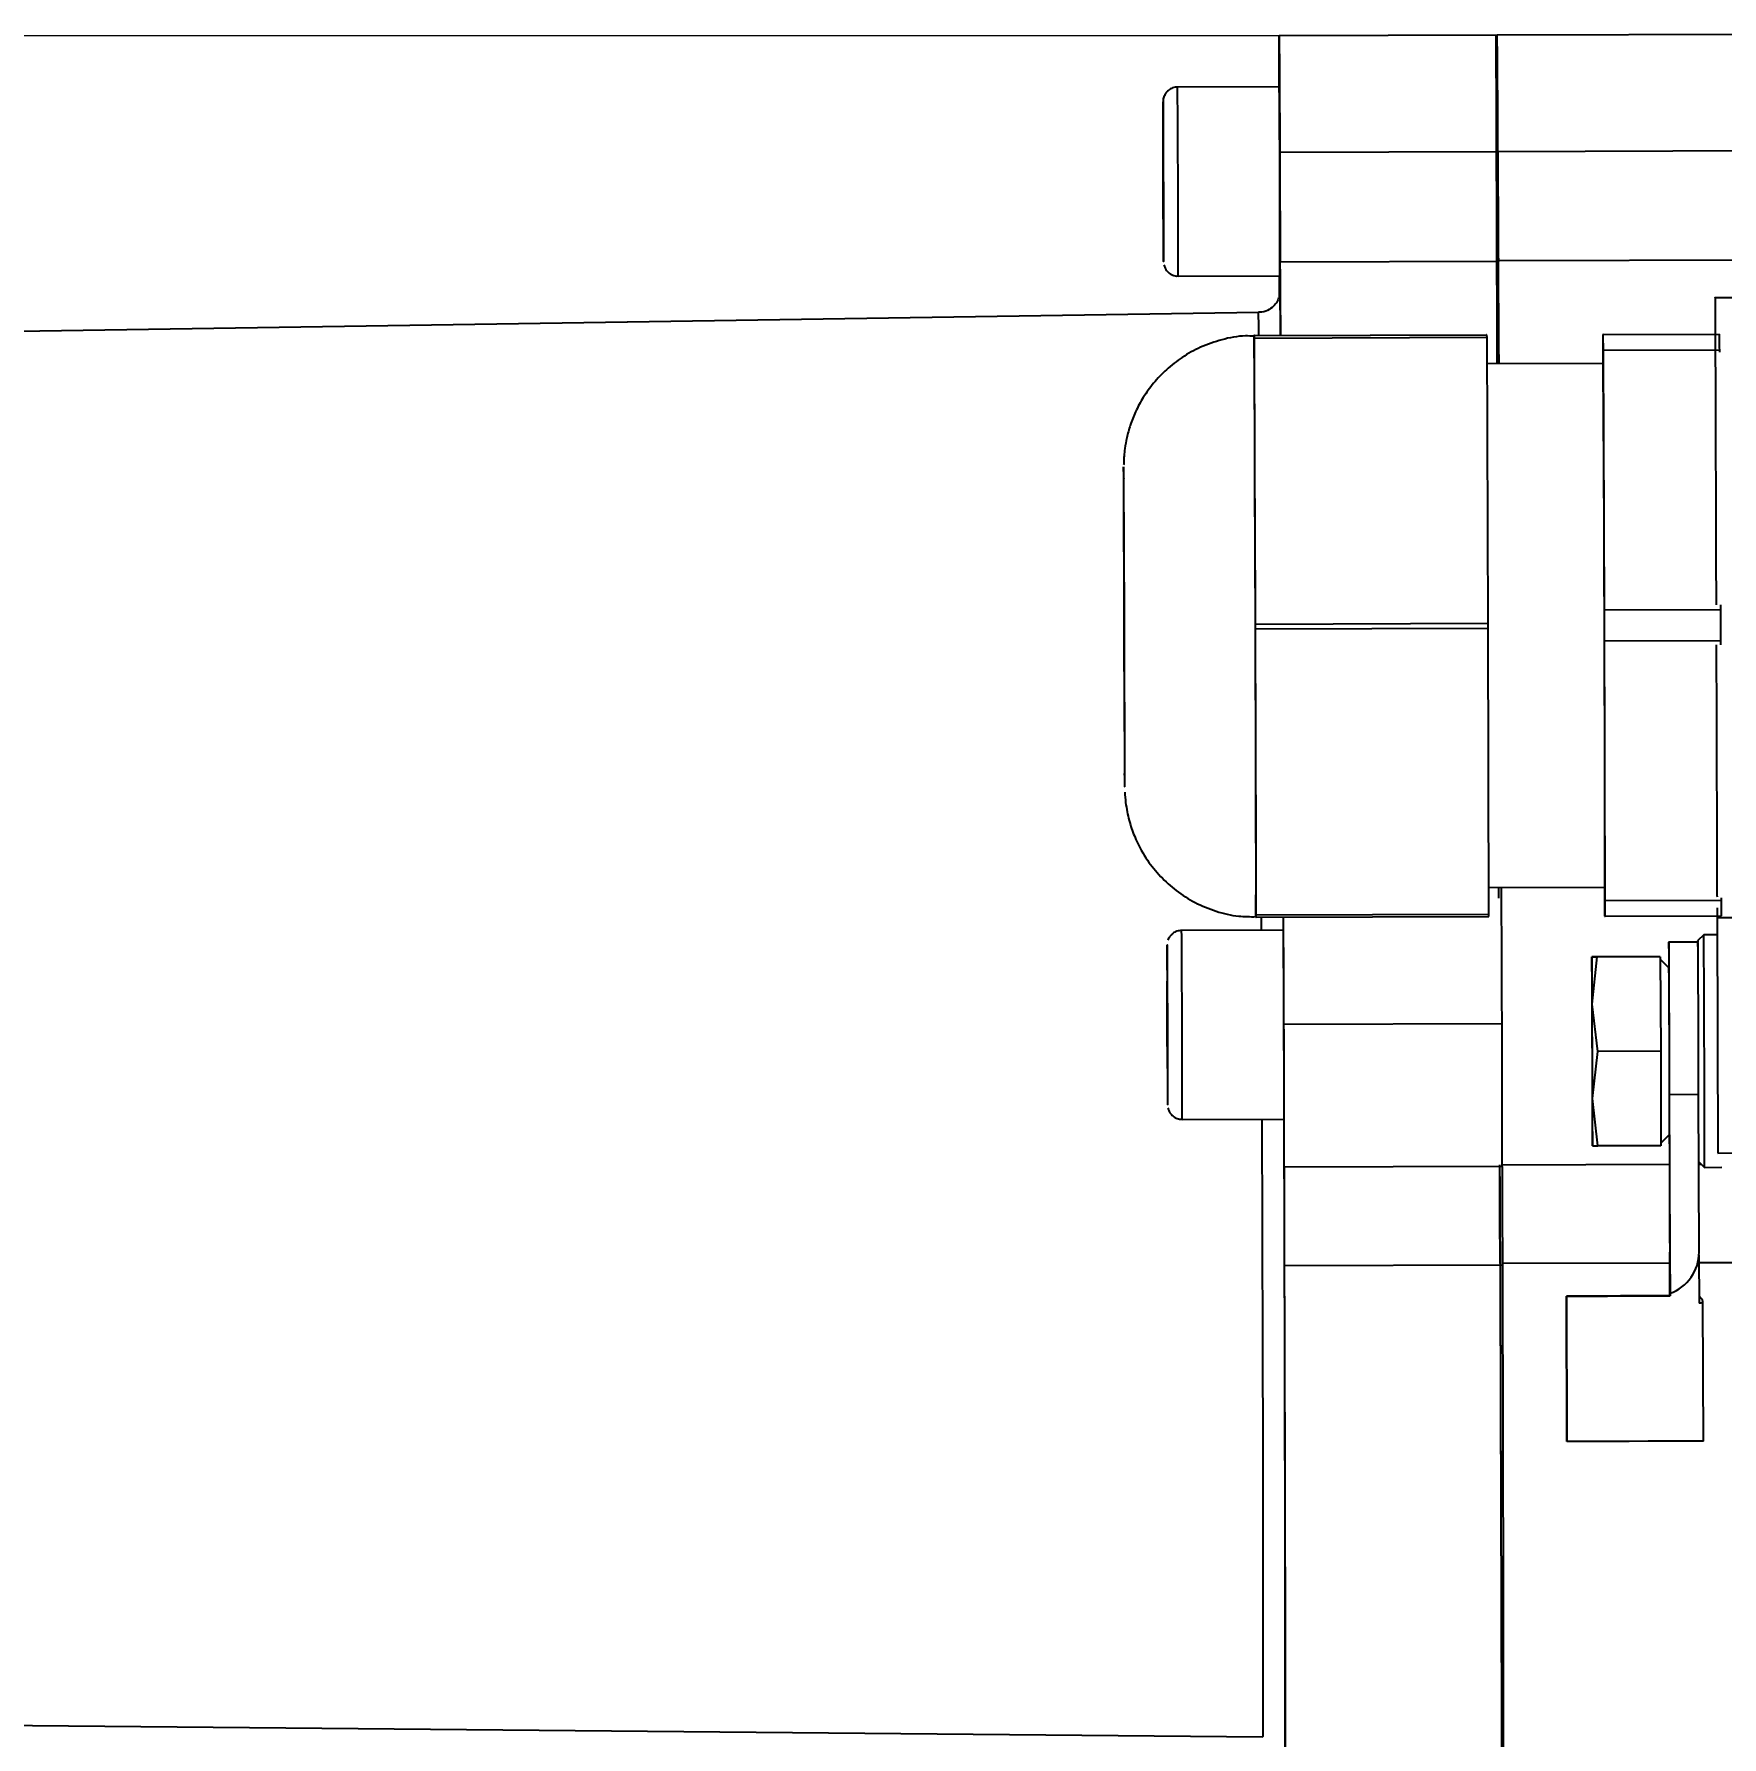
# Model space of a CAD drawing. Header units: millimetres. Extents: x 2451 to 4400, y 944 to 2322.
# Drawn here: x 3623.1 to 3739.2, y 1965.7 to 2082.8 of the extents above; entities that cross this region are included whole.
import ezdxf

# ---------------------------------------------------------------- set-up
doc = ezdxf.new("R2010")
doc.units = ezdxf.units.MM
doc.layers.add('标注', color=3, linetype='Continuous', lineweight=13)
doc.styles.add('SLDTEXTSTYLE1', font='txt.shx', dxfattribs={"width": 0.7, "bigfont": 'gbcbig.shx'})
doc.dimstyles.new('SLDDIMSTYLE12$0', dxfattribs={"dimtxt": 12, "dimasz": 10, "dimexe": 0, "dimexo": 0.0625, "dimgap": 0.875, "dimtad": 1, "dimdec": 1, "dimlfac": 1.8, "dimrnd": 1e-09, "dimzin": 12, "dimdsep": 46, "dimtxsty": 'SLDTEXTSTYLE1', "dimcen": 0.09, "dimdle": 8.16, "dimclrd": 3, "dimclre": 3, "dimadec": 0, "dimazin": 3, "dimtfac": 1, "dimtdec": 1, "dimtofl": 0, "dimtmove": 0, "dimatfit": 3, "dimfxl": 0, "dimfrac": 2, "dimtolj": 1, "dimlwd": 5, "dimlwe": 5, "dimarcsym": 0})

# ---------------------------------------------------------------- blocks, each defined once
blk = doc.blocks.new('*D56')
at = {"layer": 'Defpoints', "color": 0, "transparency": 16777216}
for p in [(3708.73, 2082.69), (3569.08, 1946.69), (3709.13, 1946.69)]:
    blk.add_point(p, dxfattribs=at)
at = {"layer": '标注', "color": 3, "lineweight": 5, "transparency": 16777216}
blk.add_line((3708.67, 2082.69), (3569.08, 2082.69), dxfattribs=at)
at = {"layer": '标注', "color": 3, "linetype": 'Continuous', "lineweight": 5, "transparency": 16777216}
for p, q in [((3569.08, 2072.69), (3569.08, 1956.69)), ((3709.06, 1946.69), (3569.08, 1946.69))]:
    blk.add_line(p, q, dxfattribs=at)
at = {"layer": '标注', "color": 3, "transparency": 16777216}
for points in [[(3567.41, 2072.69), (3570.75, 2072.69), (3569.08, 2082.69)], [(3567.41, 1956.69), (3570.75, 1956.69), (3569.08, 1946.69)]]:
    blk.add_solid(points, dxfattribs=at)
at = {"layer": '标注', "color": 0, "transparency": 16777216, "insert": (3563.2, 2014.69), "char_height": 10, "attachment_point": 5, "rotation": 90, "style": 'SLDTEXTSTYLE1'}
blk.add_mtext('\\A1;136', dxfattribs=at)

msp = doc.modelspace()

# ---------------------------------------------------------------- linework, layer by layer
at = {"color": 7, "linetype": 'Continuous', "lineweight": 25}
for p, q in [((3723.698, 2082.735), (3708.698, 2082.688)), ((3748.627, 2082.813), (3723.698, 2082.735)), ((3708.709, 2079.188), (3701.709, 2079.166)), ((3700.713, 2078.163), (3700.712, 2078.152)), ((3700.719, 2076.127), (3700.73, 2074.404)), ((3700.719, 2074.385), (3700.719, 2076.127)), ((3700.73, 2070.921), (3700.719, 2074.385)), ((3700.73, 2074.385), (3700.719, 2074.385)), ((3700.73, 2074.404), (3700.74, 2070.94)), ((3723.74, 2074.722), (3708.74, 2074.675)), ((3723.74, 2074.74), (3748.653, 2074.819)), ((3700.741, 2069.199), (3700.73, 2070.921)), ((3700.74, 2070.921), (3700.73, 2070.921)), ((3700.74, 2070.94), (3700.741, 2069.199)), ((3723.776, 2067.175), (3708.776, 2067.128)), ((3748.676, 2067.284), (3723.775, 2067.206)), ((3701.75, 2066.166), (3708.75, 2066.188)), ((3708.753, 2065.169), (3708.755, 2065.163)), ((3707.276, 2063.665), (3596.641, 2061.966)), ((3756.39, 2064.727), (3738.685, 2064.671)), ((3706.955, 2062.072), (3722.955, 2062.122)), ((3706.975, 2062.072), (3706.955, 2062.072)), ((3706.994, 2062.072), (3706.975, 2062.072)), ((3706.994, 2062.072), (3722.994, 2062.122)), ((3706.995, 2061.908), (3722.995, 2061.958)), ((3707.036, 2052.072), (3706.995, 2061.908)), ((3722.994, 2062.122), (3722.955, 2062.122)), ((3723.076, 2042.286), (3722.995, 2061.958)), ((3730.957, 2062.147), (3738.693, 2062.172)), ((3730.992, 2062.147), (3730.957, 2062.147)), ((3730.992, 2062.147), (3738.992, 2062.173)), ((3738.992, 2062.173), (3738.992, 2062.173)), ((3730.981, 2060.147), (3723.003, 2060.122)), ((3730.957, 2061.074), (3730.959, 2060.147)), ((3730.999, 2061.074), (3738.999, 2061.099)), ((3731.073, 2043.221), (3730.999, 2061.074)), ((3738.999, 2060.934), (3738.999, 2061.099)), ((3707.076, 2042.236), (3707.036, 2052.072)), ((3731.073, 2043.221), (3739.072, 2043.246)), ((3739.072, 2043.246), (3739.071, 2043.547)), ((3707.076, 2042.236), (3723.076, 2042.286)), ((3707.077, 2041.908), (3723.077, 2041.959)), ((3707.099, 2032.072), (3707.077, 2041.908)), ((3723.12, 2022.286), (3723.077, 2041.959)), ((3731.079, 2041.074), (3739.079, 2041.099)), ((3731.118, 2023.221), (3731.079, 2041.074)), ((3739.08, 2040.798), (3739.079, 2041.099)), ((3707.12, 2022.236), (3707.099, 2032.072)), ((3723.116, 2024.122), (3731.094, 2024.148)), ((3731.072, 2024.147), (3731.076, 2023.221)), ((3731.118, 2023.221), (3739.118, 2023.246)), ((3738.817, 2022.709), (3738.819, 2022.051)), ((3739.118, 2023.246), (3739.117, 2023.41)), ((3707.1, 2022.072), (3707.12, 2022.072)), ((3707.12, 2022.236), (3723.12, 2022.286)), ((3707.12, 2022.072), (3723.12, 2022.122)), ((3707.494, 2021.184), (3707.491, 2022.073)), ((3708.975, 2022.078), (3708.978, 2021.188)), ((3731.082, 2022.148), (3731.118, 2022.148)), ((3731.118, 2022.148), (3739.118, 2022.173)), ((3738.819, 2022.138), (3738.823, 2020.87)), ((3738.819, 2022.051), (3751.753, 2022.091)), ((3738.819, 2022.051), (3738.87, 2005.85)), ((3708.991, 2021.188), (3701.991, 2021.166)), ((3737.506, 2020.365), (3735.506, 2020.359)), ((3737.904, 2020.867), (3737.506, 2020.465)), ((3738.823, 2020.87), (3737.904, 2020.867)), ((3730.209, 2019.342), (3730.209, 2019.342)), ((3730.229, 2016.093), (3730.581, 2019.344)), ((3734.903, 2019.357), (3730.569, 2019.344)), ((3734.915, 2019.357), (3730.581, 2019.344)), ((3734.903, 2019.357), (3734.915, 2019.357)), ((3734.915, 2019.357), (3734.942, 2012.857)), ((3735.511, 2018.594), (3734.916, 2019.186)), ((3701, 2017.658), (3701.005, 2017.669)), ((3701.006, 2014.652), (3701, 2017.658)), ((3701.005, 2017.658), (3701, 2017.658)), ((3701.005, 2017.669), (3701.018, 2014.674)), ((3730.608, 2012.844), (3730.229, 2016.093)), ((3701.018, 2011.658), (3701.006, 2014.652)), ((3701.018, 2014.652), (3701.006, 2014.652)), ((3701.018, 2014.674), (3701.024, 2011.669)), ((3724.029, 2014.736), (3709.029, 2014.688)), ((3730.249, 2009.593), (3730.608, 2012.844)), ((3734.942, 2012.857), (3730.608, 2012.844)), ((3734.942, 2012.857), (3734.956, 2006.357)), ((3701.024, 2011.669), (3701.018, 2011.658)), ((3735.551, 2009.886), (3737.551, 2009.892)), ((3735.589, 1996.204), (3735.551, 2009.886)), ((3737.581, 1999.039), (3737.551, 2009.892)), ((3730.622, 2006.344), (3730.249, 2009.593)), ((3702.032, 2008.166), (3709.032, 2008.189)), ((3730.25, 2006.343), (3730.25, 2006.343)), ((3734.956, 2006.357), (3730.622, 2006.344)), ((3734.956, 2006.529), (3735.548, 2007.124)), ((3735.537, 2007.113), (3735.575, 1996.204)), ((3724.047, 2005.048), (3735.544, 2005.084)), ((3737.564, 2005.255), (3737.955, 2004.867)), ((3737.564, 2005.09), (3737.729, 2005.091)), ((3738.87, 2005.85), (3749.87, 2005.885)), ((3738.87, 2005.839), (3738.87, 2005.85)), ((3724.046, 2004.935), (3709.046, 2004.888)), ((3737.955, 2004.867), (3739.155, 2004.871)), ((3724.054, 1998.15), (3709.054, 1998.103)), ((3735.568, 1998.285), (3724.054, 1998.248)), ((3735.566, 1999.033), (3735.579, 1999.033)), ((3735.576, 1996.033), (3735.566, 1999.033)), ((3735.579, 1999.033), (3735.589, 1996.033)), ((3737.576, 1998.862), (3737.587, 1995.539)), ((3748.894, 1998.327), (3737.578, 1998.291)), ((3728.491, 1986.01), (3728.46, 1996.01)), ((3728.46, 1996.01), (3728.462, 1996.01)), ((3729.536, 1996.014), (3728.462, 1996.01)), ((3728.462, 1996.01), (3728.493, 1986.01)), ((3735.575, 1996.204), (3735.575, 1996.033)), ((3735.575, 1996.204), (3735.575, 1996.204)), ((3735.575, 1996.033), (3735.576, 1996.033)), ((3735.589, 1996.204), (3735.589, 1996.204)), ((3735.589, 1996.033), (3735.589, 1996.204)), ((3735.589, 1996.033), (3735.589, 1996.033)), ((3737.876, 1986.04), (3737.846, 1995.54)), ((3728.491, 1986.01), (3728.493, 1986.01)), ((3596.941, 1966.706), (3707.585, 1965.702))]:
    msp.add_line(p, q, dxfattribs=at)
at = {"color": 7, "linetype": 'Continuous', "lineweight": 25, "flags": 128}
for points in [[(3708.696, 2079.188), (3708.695, 2079.774), (3708.694, 2081.011), (3708.694, 2081.931), (3708.696, 2082.497), (3708.698, 2082.688), (3708.702, 2082.497), (3708.707, 2081.931), (3708.713, 2081.011), (3708.72, 2079.774), (3708.727, 2078.266), (3708.734, 2076.544), (3708.74, 2074.675)], [(3700.712, 2078.152), (3700.711, 2077.971), (3700.71, 2077.417), (3700.711, 2076.54), (3700.713, 2075.398), (3700.716, 2074.07), (3700.72, 2072.646), (3700.725, 2071.223), (3700.73, 2069.898), (3700.735, 2068.762), (3700.74, 2067.891), (3700.744, 2067.346), (3700.747, 2067.163), (3700.749, 2067.355), (3700.75, 2067.908), (3700.749, 2068.786), (3700.747, 2069.928), (3700.743, 2071.256), (3700.739, 2072.68), (3700.734, 2074.103), (3700.729, 2075.428), (3700.724, 2076.564), (3700.72, 2077.435), (3700.716, 2077.98), (3700.713, 2078.163), (3700.713, 2078.163)], [(3708.716, 2064.684), (3708.716, 2065.638), (3708.717, 2066.188)], [(3706.995, 2061.908), (3706.995, 2061.929), (3706.995, 2061.949), (3706.995, 2061.97), (3706.995, 2061.991), (3706.994, 2062.011), (3706.994, 2062.031), (3706.994, 2062.052), (3706.994, 2062.072)], [(3722.995, 2061.958), (3722.995, 2061.979), (3722.995, 2062), (3722.995, 2062.02), (3722.994, 2062.041), (3722.994, 2062.061), (3722.994, 2062.082), (3722.994, 2062.102), (3722.994, 2062.122)], [(3698.003, 2053.039), (3698.002, 2053.033), (3698.001, 2053.003)], [(3698.055, 2042.044), (3698.049, 2043.977), (3698.042, 2045.841), (3698.035, 2047.568), (3698.028, 2049.094), (3698.021, 2050.366), (3698.016, 2051.338), (3698.01, 2051.973), (3698.006, 2052.249), (3698.003, 2052.157), (3698.001, 2051.699), (3698.001, 2050.892), (3698.002, 2049.765), (3698.004, 2048.359), (3698.007, 2046.725), (3698.012, 2044.922), (3698.017, 2043.015), (3698.023, 2041.072), (3698.03, 2039.165), (3698.037, 2037.362), (3698.044, 2035.728), (3698.05, 2034.322), (3698.057, 2033.195), (3698.062, 2032.388), (3698.067, 2031.931), (3698.07, 2031.838), (3698.073, 2032.115), (3698.074, 2032.75), (3698.074, 2033.721), (3698.072, 2034.993), (3698.07, 2036.52), (3698.066, 2038.246), (3698.061, 2040.11), (3698.055, 2042.044)], [(3707.099, 2032.072), (3707.093, 2034.418), (3707.087, 2036.896), (3707.08, 2039.462), (3707.072, 2042.072), (3707.063, 2044.683), (3707.054, 2047.248), (3707.045, 2049.726), (3707.036, 2052.072)], [(3731.079, 2041.074), (3731.078, 2041.342), (3731.078, 2041.611), (3731.077, 2041.879), (3731.076, 2042.148), (3731.075, 2042.416), (3731.074, 2042.684), (3731.073, 2042.953), (3731.073, 2043.221)], [(3739.079, 2041.099), (3739.078, 2041.368), (3739.078, 2041.636), (3739.077, 2041.904), (3739.076, 2042.173), (3739.075, 2042.441), (3739.074, 2042.709), (3739.073, 2042.978), (3739.072, 2043.246)], [(3707.077, 2041.908), (3707.077, 2041.949), (3707.077, 2041.99), (3707.077, 2042.031), (3707.077, 2042.072), (3707.077, 2042.113), (3707.077, 2042.154), (3707.077, 2042.195), (3707.076, 2042.236)], [(3723.077, 2041.959), (3723.077, 2041.999), (3723.077, 2042.04), (3723.077, 2042.081), (3723.077, 2042.122), (3723.077, 2042.163), (3723.077, 2042.204), (3723.076, 2042.245), (3723.076, 2042.286)], [(3698.071, 2031.06), (3698.071, 2031.055), (3698.073, 2031.051)], [(3707.12, 2022.072), (3707.12, 2022.092), (3707.12, 2022.113), (3707.12, 2022.133), (3707.12, 2022.154), (3707.12, 2022.174), (3707.12, 2022.195), (3707.12, 2022.215), (3707.12, 2022.236)], [(3723.12, 2022.122), (3723.12, 2022.143), (3723.12, 2022.163), (3723.12, 2022.183), (3723.12, 2022.204), (3723.12, 2022.224), (3723.12, 2022.245), (3723.12, 2022.266), (3723.12, 2022.286)], [(3735.551, 2009.886), (3735.547, 2011.459), (3735.542, 2013.099), (3735.536, 2014.728), (3735.53, 2016.267), (3735.524, 2017.642), (3735.519, 2018.786), (3735.514, 2019.646), (3735.509, 2020.179), (3735.506, 2020.359), (3735.504, 2020.179), (3735.503, 2019.646), (3735.503, 2018.786), (3735.503, 2018.663)], [(3737.543, 2012.865), (3737.537, 2014.499), (3737.531, 2016.057), (3737.525, 2017.465), (3737.52, 2018.658), (3737.514, 2019.58), (3737.51, 2020.188), (3737.506, 2020.454), (3737.504, 2020.365)], [(3700.999, 2019.868), (3700.998, 2019.98), (3700.995, 2020.163), (3700.994, 2020.163)], [(3701.029, 2009.163), (3701.029, 2009.163), (3701.03, 2009.2)], [(3707.585, 1965.702), (3707.588, 1965.746), (3707.594, 1966.099), (3707.599, 1966.801), (3707.602, 1967.849), (3707.605, 1969.234), (3707.606, 1970.947), (3707.606, 1972.974), (3707.604, 1975.303), (3707.602, 1977.915), (3707.598, 1980.791), (3707.593, 1983.913), (3707.587, 1987.255), (3707.579, 1990.796), (3707.571, 1994.508), (3707.561, 1998.366), (3707.551, 2002.341), (3707.54, 2006.406), (3707.534, 2008.184)], [(3709.019, 2008.188), (3709.025, 2006.157), (3709.036, 2001.968), (3709.047, 1997.871), (3709.057, 1993.895), (3709.065, 1990.069), (3709.073, 1986.42), (3709.079, 1982.975), (3709.085, 1979.758), (3709.089, 1976.793), (3709.091, 1974.101), (3709.093, 1971.702), (3709.093, 1969.612), (3709.092, 1967.847), (3709.089, 1966.42), (3709.086, 1965.34), (3709.081, 1964.616), (3709.074, 1964.252), (3709.072, 1964.212)], [(3709.054, 1998.103), (3709.065, 1993.973), (3709.074, 1989.975), (3709.083, 1986.135), (3709.09, 1982.477), (3709.096, 1979.024), (3709.101, 1975.798), (3709.105, 1972.82), (3709.108, 1970.108), (3709.109, 1967.681), (3709.109, 1965.554), (3709.108, 1963.739), (3709.106, 1962.249)], [(3724.054, 1998.15), (3724.065, 1994.02), (3724.074, 1990.023), (3724.083, 1986.182), (3724.09, 1982.524), (3724.096, 1979.071), (3724.101, 1975.845), (3724.105, 1972.867), (3724.108, 1970.156), (3724.109, 1967.728), (3724.109, 1965.601), (3724.108, 1963.786), (3724.105, 1962.296)], [(3728.46, 1996.01), (3728.73, 1996.011), (3729.277, 1996.013), (3730.066, 1996.015), (3731.048, 1996.019), (3732.161, 1996.022), (3733.336, 1996.026), (3734.498, 1996.029), (3735.575, 1996.033)], [(3735.589, 1996.033), (3734.514, 1996.029), (3733.352, 1996.026), (3732.177, 1996.022), (3731.063, 1996.019), (3730.078, 1996.015), (3729.286, 1996.013), (3728.736, 1996.011), (3728.462, 1996.01)], [(3729.534, 1996.014), (3729.841, 1996.015), (3730.441, 1996.017), (3731.28, 1996.019), (3732.285, 1996.022), (3733.365, 1996.026), (3734.425, 1996.029), (3735.371, 1996.032), (3735.589, 1996.033)], [(3735.589, 1996.033), (3735.381, 1996.032), (3734.437, 1996.029), (3733.378, 1996.026), (3732.297, 1996.022), (3731.291, 1996.019), (3730.449, 1996.017), (3729.847, 1996.015), (3729.536, 1996.014)], [(3735.589, 1996.033), (3735.585, 1996.033), (3735.576, 1996.033)], [(3737.846, 1995.54), (3737.83, 1995.54), (3737.782, 1995.54), (3737.7, 1995.539), (3737.587, 1995.539)], [(3737.876, 1986.04), (3737.701, 1986.039), (3737.182, 1986.038), (3736.361, 1986.035), (3735.298, 1986.032), (3734.075, 1986.028), (3732.783, 1986.024), (3731.52, 1986.02), (3730.382, 1986.016), (3729.455, 1986.013), (3728.809, 1986.011), (3728.493, 1986.01)]]:
    msp.add_lwpolyline(points, dxfattribs=at)
at = {"color": 7, "linetype": 'Continuous', "lineweight": 25}
for centre, radius, start, end in [((2811.591, 2073.943), 912.15, 0.048977, 0.552306), ((2323.991, 2068.33), 1377.761, 359.910012, 0.450632), ((2330.833, 2068.351), 1377.919, 359.91005, 0.450609), ((5796.706, 2080.694), 2087.974, 180.165164, 180.372273), ((5811.706, 2080.741), 2087.974, 180.165164, 180.372273), ((1033.286, 2045.693), 2690.576, 0.307334, 0.457468), ((1554.61, 2049.521), 2154.238, 0.333967, 0.468285), ((3719.495, 2064.713), 10.751, 177.56894, 179.93382), ((3552.575, 2061.686), 156.219, 0.1435, 1.27531), ((3659.035, 2062.072), 48.268, 0.00099, 1.89151), ((2609.328, 2050.352), 1097.709, 0.089786, 0.611751), ((5363.636, 2061.884), 1632.68, 179.990748, 180.02841), ((2098.301, 2051.615), 1632.725, 0.331938, 0.3696), ((2106.3, 2051.64), 1632.726, 0.331938, 0.3696), ((1295.86, 2039.304), 2435.21, 0.066914, 0.490422), ((6454.823, 2050.776), 2756.822, 179.953718, 180.409783), ((2137.072, 2040.026), 1560.985, 0.074045, 0.47763), ((1983.449, 2034.001), 1714.626, 359.901422, 0.268769), ((1295.918, 2029.676), 2435.183, 359.869926, 0.293437), ((2609.439, 2026.889), 1097.672, 359.74859, 0.270567), ((1145.647, 2008.226), 2578.39, 0.144658, 0.35331), ((5363.774, 2032.68), 1632.725, 180.331938, 180.3696), ((2098.438, 2022.411), 1632.68, 359.990748, 0.02841), ((2106.438, 2022.436), 1632.68, 359.990748, 0.02841), ((-508.785, 2001.919), 4217.833, 0.173468, 0.27385), ((2653.999, 2012.824), 1048.025, 0.10183, 0.45607), ((2661.467, 2012.848), 1047.557, 0.101779, 0.456178), ((2276.151, 2008.882), 1461.4, 0.039606, 0.45024), ((2703.001, 2011.83), 1034.943, 0.057391, 0.500284), ((5005.088, 2018.775), 1304.095, 179.939016, 180.422274), ((2343.823, 2011.333), 1357.203, 0.141342, 0.360319), ((4086.949, 2017.777), 356.743, 179.74859, 180.27057), ((3373.474, 2015.533), 356.755, 0.08979, 0.61175), ((2480.345, 2008.914), 1255.204, 359.918306, 0.441874), ((7215.16, 2023.801), 3484.958, 180.126742, 180.233607), ((245.299, 2001.884), 3484.958, 0.126742, 0.233607), ((2740.83, 2010.386), 960.201, 359.929219, 0.25625), ((2931.162, 2010.324), 770.874, 359.839675, 0.324314), ((2938.218, 2010.346), 770.817, 359.839654, 0.324328), ((1535.663, 2006.008), 2173.384, 359.970463, 0.228831), ((1550.663, 2006.056), 2173.384, 359.970463, 0.228831), ((-171.85, 2000.459), 3909.412, 0.132005, 0.18183), ((2703.027, 2007.394), 1034.931, 359.860064, 0.30296), ((4086.985, 2010.152), 356.755, 180.08979, 180.61175), ((3373.51, 2007.908), 356.743, 359.74859, 0.27057), ((5183.18, 2003.312), 1474.135, 179.938756, 180.202472), ((5198.18, 2003.359), 1474.135, 179.938756, 180.202472)]:
    msp.add_arc(centre, radius, start, end, dxfattribs=at)
for centre, major_axis, ratio, start_param, end_param in [((3738.566, 1999.042), (2.128, -2.118), 0.9982824, 3.9286365, 4.0203054), ((3734.581, 1999.03), (2.112, 2.131), 0.9996447, 4.2654461, 5.4964055)]:
    msp.add_ellipse(centre, major_axis=major_axis, ratio=ratio, start_param=start_param, end_param=end_param, dxfattribs=at)
for points, knots in [([(3723.653, 2074.74), (3723.649, 2075.836), (3723.642, 2078.028), (3723.634, 2080.638), (3723.629, 2082.347), (3723.627, 2082.931), (3723.629, 2082.338), (3723.634, 2080.599), (3723.641, 2078.596), (3723.645, 2077.125), (3723.646, 2076.735)], [0, 0, 0, 0, 0.1358473, 0.2716945, 0.4075418, 0.543389, 0.6792363, 0.8150836, 0.9509308, 1, 1, 1, 1]), ([(3701.707, 2079.155), (3701.682, 2079.158), (3701.539, 2079.177), (3701.303, 2079.092), (3701.057, 2078.936), (3700.913, 2078.777), (3700.853, 2078.676), (3700.834, 2078.643)], [0, 0, 0, 0, 0.0707184, 0.4043843, 0.6694381, 0.8920526, 1, 1, 1, 1]), ([(3700.834, 2078.643), (3700.792, 2078.548), (3700.739, 2078.427), (3700.719, 2078.287), (3700.715, 2078.244), (3700.714, 2078.219), (3700.713, 2078.195), (3700.712, 2078.186), (3700.712, 2078.179)], [0, 0, 0, 0, 0.451306, 0.5701909, 0.6421025, 0.7062392, 0.8009642, 1, 1, 1, 1]), ([(3723.672, 2068.735), (3723.672, 2068.576), (3723.674, 2067.823), (3723.676, 2067.443), (3723.677, 2067.143)], [0, 0, 0, 0, 0.21001427, 1, 1, 1, 1]), ([(3723.699, 2060.124), (3723.699, 2060.134), (3723.695, 2061.419), (3723.689, 2063.284), (3723.682, 2065.57), (3723.677, 2066.958), (3723.677, 2067.142), (3723.676, 2067.235)], [0, 0, 0, 0, 0.0017707, 0.251328, 0.5008854, 0.7504427, 1, 1, 1, 1]), ([(3723.676, 2067.235), (3723.677, 2067.151), (3723.677, 2066.984), (3723.682, 2065.62), (3723.689, 2063.363), (3723.695, 2061.48), (3723.699, 2060.167), (3723.699, 2060.124)], [0, 0, 0, 0, 0.2479504, 0.4959008, 0.7438512, 0.9918017, 1, 1, 1, 1]), ([(3723.677, 2067.205), (3723.679, 2066.468), (3723.684, 2064.992), (3723.691, 2062.537), (3723.697, 2060.694), (3723.699, 2060.124)], [0, 0, 0, 0, 0.4086534, 0.8173068, 1, 1, 1, 1]), ([(3700.777, 2066.945), (3700.798, 2066.87), (3700.841, 2066.711), (3701.01, 2066.466), (3701.276, 2066.264), (3701.556, 2066.159), (3701.714, 2066.176), (3701.754, 2066.181)], [0, 0, 0, 0, 0.17461699, 0.36687047, 0.64784852, 0.9119939, 1, 1, 1, 1]), ([(3723.699, 2060.124), (3723.697, 2060.657), (3723.691, 2062.468), (3723.684, 2064.906), (3723.679, 2066.397), (3723.677, 2067.143)], [0, 0, 0, 0, 0.1722172, 0.5861086, 1, 1, 1, 1]), ([(3708.662, 2064.663), (3708.644, 2064.612), (3708.585, 2064.446), (3708.38, 2064.142), (3708.015, 2063.846), (3707.615, 2063.672), (3707.358, 2063.685), (3707.277, 2063.69)], [0, 0, 0, 0, 0.09917088, 0.31881339, 0.58151511, 0.86895499, 1, 1, 1, 1]), ([(3738.685, 2064.663), (3738.685, 2064.666), (3738.685, 2064.77), (3738.686, 2064.399), (3738.689, 2063.506), (3738.694, 2061.945), (3738.7, 2059.854), (3738.708, 2057.264), (3738.718, 2054.256), (3738.728, 2050.911), (3738.74, 2047.322), (3738.747, 2044.823), (3738.751, 2043.559), (3738.751, 2043.547)], [0, 0, 0, 0, 0.0028421, 0.1135203, 0.2241984, 0.3348766, 0.4455547, 0.5562329, 0.6669111, 0.7775892, 0.8882674, 0.9989455, 1, 1, 1, 1]), ([(3706.973, 2062.033), (3706.774, 2062.043), (3706.026, 2062.081), (3704.772, 2061.827), (3703.307, 2061.327), (3702.028, 2060.616), (3700.943, 2059.771), (3700.053, 2058.835), (3699.35, 2057.856), (3698.824, 2056.877), (3698.455, 2055.942), (3698.22, 2055.094), (3698.091, 2054.381), (3698.033, 2053.848), (3698.012, 2053.512), (3698.006, 2053.347), (3698.004, 2053.251), (3698.003, 2053.212), (3698.003, 2053.191)], [0, 0, 0, 0, 0.0416357, 0.1562684, 0.2635695, 0.3646719, 0.4600435, 0.5497568, 0.6335842, 0.7110149, 0.7812291, 0.8430355, 0.8946685, 0.9326416, 0.9555567, 0.96924, 0.9836239, 1, 1, 1, 1]), ([(3738.76, 2040.798), (3738.761, 2040.475), (3738.766, 2038.899), (3738.775, 2036.113), (3738.786, 2032.576), (3738.796, 2029.298), (3738.805, 2026.418), (3738.812, 2024.451), (3738.814, 2023.639), (3738.815, 2023.463)], [0, 0, 0, 0, 0.0466301, 0.227282, 0.407934, 0.5885859, 0.7692378, 0.9498897, 1, 1, 1, 1]), ([(3698.08, 2030.683), (3698.082, 2030.655), (3698.086, 2030.559), (3698.111, 2030.186), (3698.201, 2029.454), (3698.429, 2028.474), (3698.89, 2027.24), (3699.568, 2026.024), (3700.518, 2024.847), (3701.619, 2023.861), (3702.905, 2023.042), (3704.355, 2022.45), (3705.776, 2022.105), (3706.704, 2022.109), (3707.101, 2022.11)], [0, 0, 0, 0, 0.0097053, 0.0332249, 0.0826413, 0.1713125, 0.2497861, 0.3676399, 0.4710802, 0.5759853, 0.6863554, 0.7995369, 0.914206, 1, 1, 1, 1]), ([(3723.815, 2023.39), (3723.815, 2023.399), (3723.813, 2023.837), (3723.813, 2023.982), (3723.812, 2024.125)], [0, 0, 0, 0, 0.0204207, 1, 1, 1, 1]), ([(3701.981, 2021.154), (3701.875, 2021.148), (3701.666, 2021.136), (3701.407, 2020.99), (3701.221, 2020.814), (3701.107, 2020.644), (3701.066, 2020.532), (3701.049, 2020.486)], [0, 0, 0, 0, 0.2579388, 0.5046447, 0.7086223, 0.8810116, 1, 1, 1, 1]), ([(3730.581, 2019.344), (3730.575, 2019.344), (3730.349, 2019.343), (3730.278, 2019.343), (3730.209, 2019.342)], [0, 0, 0, 0, 0.0269952, 1, 1, 1, 1]), ([(3730.209, 2019.342), (3730.248, 2019.343), (3730.299, 2019.343), (3730.514, 2019.343), (3730.569, 2019.344)], [0, 0, 0, 0, 0.7469333, 1, 1, 1, 1]), ([(3701.052, 2008.965), (3701.059, 2008.933), (3701.089, 2008.787), (3701.216, 2008.555), (3701.46, 2008.325), (3701.74, 2008.184), (3701.943, 2008.181), (3702.031, 2008.18)], [0, 0, 0, 0, 0.0748294, 0.3354622, 0.5577007, 0.8095366, 1, 1, 1, 1]), ([(3730.25, 2006.343), (3730.319, 2006.343), (3730.39, 2006.343), (3730.616, 2006.344), (3730.622, 2006.344)], [0, 0, 0, 0, 0.97300478, 1, 1, 1, 1]), ([(3723.875, 2004.231), (3723.878, 2003.231), (3723.888, 1999.975), (3723.905, 1994.684), (3723.924, 1988.494), (3723.942, 1982.763), (3723.959, 1977.576), (3723.973, 1973.025), (3723.985, 1969.189), (3723.995, 1966.128), (3724.002, 1963.916), (3724.006, 1962.508), (3724.007, 1962.326), (3724.007, 1962.235)], [0, 0, 0, 0, 0.0424766, 0.138229, 0.2339813, 0.3297336, 0.425486, 0.5212383, 0.6169907, 0.712743, 0.8084953, 0.9042477, 1, 1, 1, 1]), ([(3737.845, 1995.55), (3737.838, 1995.61), (3737.825, 1995.719), (3737.745, 1995.849), (3737.662, 1995.933), (3737.601, 1995.967), (3737.577, 1995.98)], [0, 0, 0, 0, 0.3380438, 0.6128668, 0.8421432, 1, 1, 1, 1])]:
    msp.add_open_spline(points, degree=3, knots=knots, dxfattribs=at)
for points in [[(3723.646, 2076.735), (3723.647, 2076.675), (3723.647, 2076.557), (3723.65, 2075.635), (3723.654, 2074.314), (3723.659, 2072.742), (3723.664, 2071.169), (3723.668, 2069.845), (3723.671, 2068.918), (3723.671, 2068.796), (3723.672, 2068.735)], [(3723.677, 2067.205), (3723.675, 2067.537), (3723.673, 2068.199), (3723.668, 2069.976), (3723.661, 2072.172), (3723.655, 2073.884), (3723.653, 2074.74)], [(3723.894, 1998.248), (3723.891, 1999.074), (3723.886, 2000.727), (3723.88, 2002.752), (3723.875, 2004.313), (3723.873, 2004.802), (3723.872, 2005.047)], [(3723.894, 1998.248), (3723.9, 1996.176), (3723.913, 1992.032), (3723.932, 1986.205), (3723.949, 1980.769), (3723.964, 1975.825), (3723.978, 1971.434), (3723.99, 1967.678), (3724, 1964.542), (3724.004, 1963.065), (3724.007, 1962.327)]]:
    msp.add_open_spline(points, degree=3, dxfattribs=at)

# ---------------------------------------------------------------- dimensions: what is measured, and where the dimension line sits
at = {"layer": '标注'}
dim = msp.add_linear_dim(base=(3569.079, 1946.689), p1=(3708.73, 2082.688), p2=(3709.126, 1946.689), angle=90, text='136', dimstyle='SLDDIMSTYLE12$0', override={"dimtxt": 10, "dimtdec": 3, "dimtzin": 0}, dxfattribs=at)
dim.commit()
dim.dimension.update_dxf_attribs({"geometry": '*D56', "text_midpoint": (3563.204, 2014.688)})

doc.saveas('drawing.dxf')
